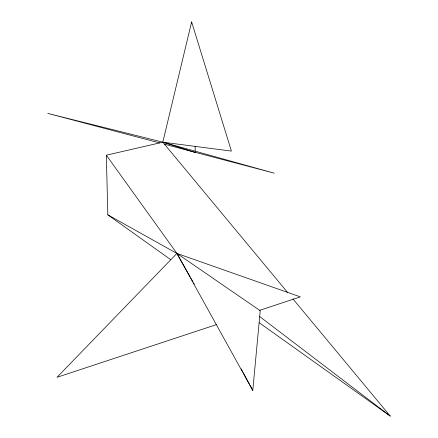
<?xml version="1.0" encoding="UTF-8"?>
<svg xmlns="http://www.w3.org/2000/svg" width="438" height="438" viewBox="0 0 438 438"><rect width="100%" height="100%" fill="white"/><g stroke="black" fill="none" stroke-linecap="round" stroke-linejoin="round"><path stroke-width="0.66" d="M106.335 155.205L176.903 253.427L252.775 390.461L260.232 310.734L176.903 253.427L107.825 214.844L106.335 155.205L162.81 142.191L231.417 151.099L191.63 21.9L162.81 142.191L287.662 292.551M216.432 324.618L57 377.31L176.903 253.427L300.364 296.876L259.69 310.323M164.354 144.168L274.265 173.18L162.81 142.191L47.747 113.387L159.744 142.947M162.81 142.191L195.26 152.539M107.825 214.844L170.771 259.701M259.345 322.817L390.253 416.1L292.902 298.864M177.992 254.254L176.903 253.427L190.295 277.084M259.422 316.345L390.253 416.1M190.968 278.267L192.977 281.82M193.645 283.003L194.313 284.185M241.185 368.834L242.477 371.232M243.117 372.437L252.775 390.461M191.63 21.9L191.669 23.269M195.091 146.385L195.222 151.17"/></g></svg>
